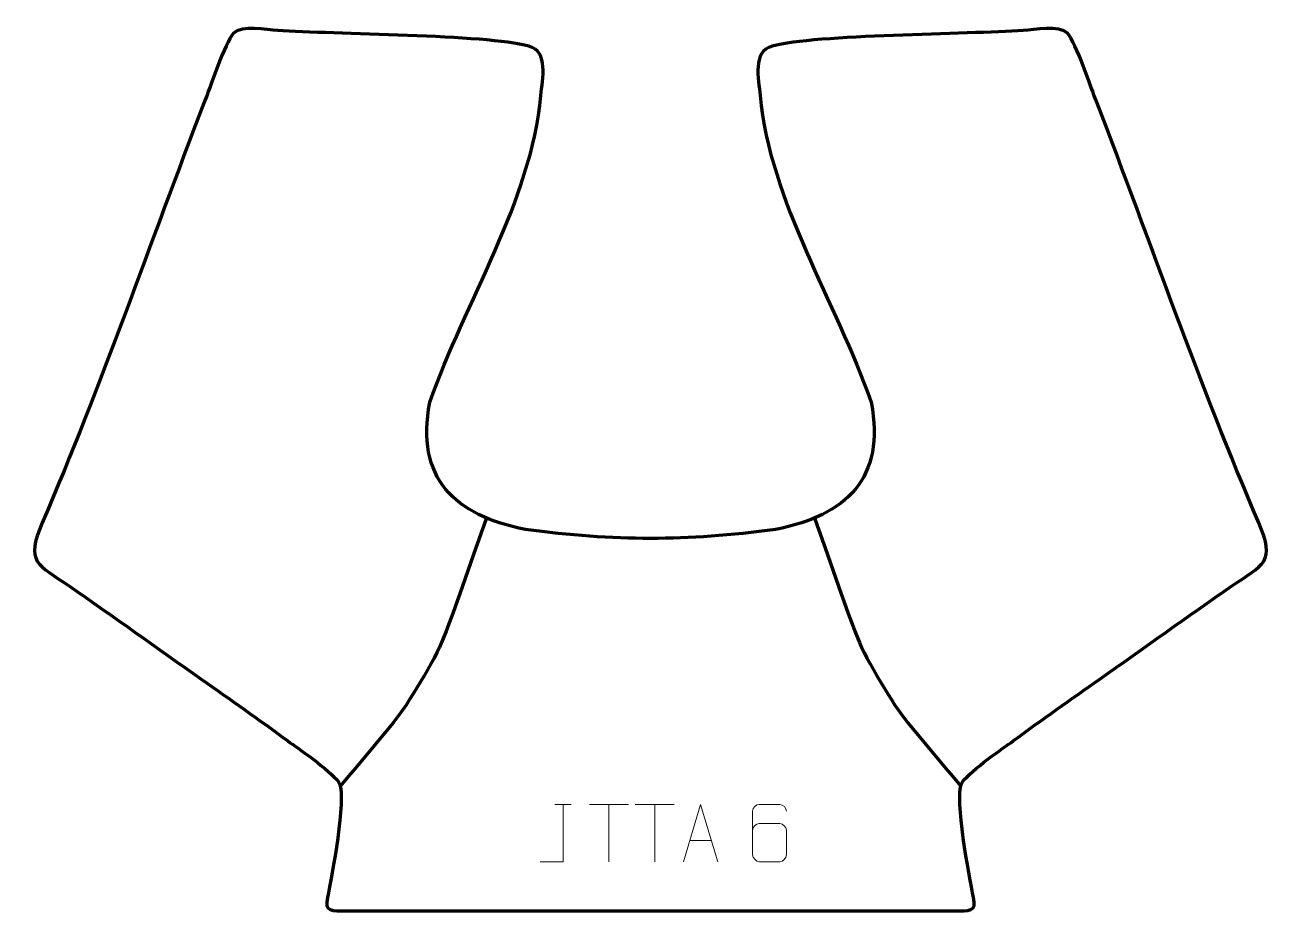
# Model space of a CAD drawing. Header units: millimetres. Extents: x -651 to -105, y 306 to 692.
import ezdxf

# ---------------------------------------------------------------- set-up
doc = ezdxf.new("R2010")
doc.units = ezdxf.units.MM
doc.header["$MEASUREMENT"] = 0
doc.layers.add('layer 1', color=7, linetype='Continuous')
doc.layers.add('layer 2', color=7, linetype='Continuous')

msp = doc.modelspace()

# ---------------------------------------------------------------- linework, layer by layer
at = {"layer": 'layer 1', "color": 142, "lineweight": 158}
for points in [[(-449.6042, 477.515), (-455.7289, 460.3162), (-461.6944, 441.8421), (-468.3726, 424.9912), (-468.3726, 424.9912), (-472.0341, 415.7523), (-483.7943, 396.0049), (-490.2761, 388.1565), (-490.2761, 388.1565), (-497.8897, 378.9379), (-505.6227, 369.7619), (-513.2739, 360.5658)], [(-306.4774, 477.515), (-300.3527, 460.3162), (-294.3872, 441.8421), (-287.709, 424.9912), (-287.709, 424.9912), (-284.0475, 415.7523), (-272.2873, 396.0049), (-265.8055, 388.1565), (-265.8055, 388.1565), (-258.1919, 378.9379), (-250.4589, 369.7619), (-242.8077, 360.5658)]]:
    msp.add_open_spline(points, degree=3, knots=[0, 0, 0, 0, 0.25, 0.25, 0.25, 0.25, 0.5, 0.5, 0.5, 0.5, 1, 1, 1, 1], dxfattribs=at)
at = {"layer": 'layer 1', "color": 250, "lineweight": 9}
for points, knots in [([(-426.2041, 327.6263), (-426.2041, 327.6263), (-416.1821, 327.6263), (-416.1821, 327.6263), (-416.1821, 327.6263), (-416.1821, 327.6263), (-416.1821, 352.5799), (-416.1821, 352.5799)], [0, 0, 0, 0, 0.33333333, 0.33333333, 0.33333333, 0.33333333, 1, 1, 1, 1]), ([(-363.6525, 327.6264), (-363.6525, 327.6264), (-356.2815, 352.5799), (-356.2815, 352.5799), (-356.2815, 352.5799), (-356.2815, 352.5799), (-348.7116, 327.6264), (-348.7116, 327.6264)], [0, 0, 0, 0, 0.33333333, 0.33333333, 0.33333333, 0.33333333, 1, 1, 1, 1]), ([(-318.7521, 349.6438), (-318.7762, 350.9833), (-320.1324, 352.6365), (-321.7043, 352.6022), (-321.7043, 352.6022), (-324.6891, 352.6019), (-327.6743, 352.6019), (-330.6597, 352.6022), (-330.6597, 352.6022), (-331.8788, 352.6171), (-333.607, 351.1795), (-333.612, 349.6438), (-333.612, 349.6438), (-333.6117, 343.2833), (-333.6117, 336.9225), (-333.612, 330.5618), (-333.612, 330.5618), (-333.6073, 329.3989), (-331.8788, 327.6278), (-330.6597, 327.6034), (-330.6597, 327.6034), (-327.6743, 327.6037), (-324.6891, 327.6037), (-321.7043, 327.6034), (-321.7043, 327.6034), (-320.4262, 327.6472), (-318.7565, 329.2617), (-318.7521, 330.5618), (-318.7521, 330.5618), (-318.7521, 334.1451), (-318.7521, 337.7282), (-318.7521, 341.3109), (-318.7521, 341.3109), (-318.7906, 342.7891), (-320.3733, 344.222), (-321.7043, 344.22), (-321.7043, 344.22), (-324.6891, 344.2203), (-327.6743, 344.2203), (-330.6597, 344.22), (-330.6597, 344.22), (-331.9892, 344.225), (-333.6322, 342.7177), (-333.5905, 341.2892)], [0, 0, 0, 0, 0.08333333, 0.08333333, 0.08333333, 0.08333333, 0.16666667, 0.16666667, 0.16666667, 0.16666667, 0.25, 0.25, 0.25, 0.25, 0.33333333, 0.33333333, 0.33333333, 0.33333333, 0.41666667, 0.41666667, 0.41666667, 0.41666667, 0.5, 0.5, 0.5, 0.5, 0.58333333, 0.58333333, 0.58333333, 0.58333333, 0.66666667, 0.66666667, 0.66666667, 0.66666667, 0.75, 0.75, 0.75, 0.75, 0.83333333, 0.83333333, 0.83333333, 0.83333333, 1, 1, 1, 1])]:
    msp.add_open_spline(points, degree=3, knots=knots, dxfattribs=at)
for points in [[(-419.7662, 352.5799), (-419.7662, 352.5799), (-412.598, 352.5799), (-412.598, 352.5799)], [(-404.6757, 352.5564), (-404.6757, 352.5564), (-387.6885, 352.5564), (-387.6885, 352.5564)], [(-396.1819, 327.6264), (-396.1819, 327.6264), (-396.1819, 352.5799), (-396.1819, 352.5799)], [(-384.6757, 352.5564), (-384.6757, 352.5564), (-367.6885, 352.5564), (-367.6885, 352.5564)], [(-376.1819, 327.6264), (-376.1819, 327.6264), (-376.1819, 352.5799), (-376.1819, 352.5799)], [(-360.9299, 336.8758), (-360.9299, 336.8758), (-351.4342, 336.8758), (-351.4342, 336.8758)]]:
    msp.add_open_spline(points, degree=3, dxfattribs=at)
at = {"layer": 'layer 2', "color": 242, "lineweight": 158}
msp.add_open_spline([(-323.4914, 472.4947), (-292.7194, 478.5285), (-275.4606, 494.9255), (-281.8039, 527.9416), (-281.8039, 527.9416), (-297.1083, 571.7288), (-325.9719, 615.2708), (-330.2618, 661.7836), (-330.2618, 661.7836), (-330.9283, 669.0101), (-333.7504, 680.8875), (-324.9549, 683.284), (-324.9549, 683.284), (-306.3649, 688.3488), (-238.9988, 688.4), (-215.6144, 690.0871), (-215.6144, 690.0871), (-210.6138, 690.4478), (-199.8667, 692.4766), (-196.2291, 688.9212), (-196.2291, 688.9212), (-192.3781, 684.4205), (-186.131, 665.5614), (-183.348, 658.4339), (-183.348, 658.4339), (-159.8381, 597.4939), (-138.7231, 535.4338), (-112.8437, 475.4562), (-112.8437, 475.4562), (-105.337, 458.0587), (-110.6961, 457.4238), (-124.6588, 447.771), (-124.6588, 447.771), (-143.8455, 434.5066), (-163.0018, 420.6785), (-182.1427, 407.2532), (-182.1427, 407.2532), (-194.8325, 398.3526), (-207.4714, 389.4076), (-219.9876, 380.2633), (-219.9876, 380.2633), (-219.9876, 380.2633), (-221.0078, 379.516), (-221.0078, 379.516), (-221.0078, 379.516), (-225.2577, 376.3813), (-240.654, 365.7982), (-242.4919, 361.5622), (-242.4919, 361.5622), (-245.2668, 355.1666), (-239.2557, 321.4124), (-237.1662, 312.0669), (-237.1662, 312.0669), (-235.7408, 305.6915), (-239.258, 306.1334), (-245.165, 306.143), (-245.165, 306.143), (-333.6478, 306.2626), (-422.4404, 306.2627), (-510.9166, 306.143), (-510.9166, 306.143), (-516.8236, 306.1334), (-520.3408, 305.6915), (-518.9154, 312.0669), (-518.9154, 312.0669), (-516.8259, 321.4124), (-510.8148, 355.1666), (-513.5897, 361.5622), (-513.5897, 361.5622), (-515.4276, 365.7982), (-530.8239, 376.3813), (-535.0738, 379.516), (-535.0738, 379.516), (-535.0738, 379.516), (-536.094, 380.2633), (-536.094, 380.2633), (-536.094, 380.2633), (-548.6102, 389.4076), (-561.2491, 398.3526), (-573.9389, 407.2532), (-573.9389, 407.2532), (-593.0798, 420.6785), (-612.2361, 434.5066), (-631.4228, 447.771), (-631.4228, 447.771), (-645.3855, 457.4238), (-650.7446, 458.0587), (-643.2379, 475.4562), (-643.2379, 475.4562), (-617.3585, 535.4338), (-596.2435, 597.4939), (-572.7336, 658.4339), (-572.7336, 658.4339), (-569.9506, 665.5614), (-563.7035, 684.4205), (-559.8525, 688.9212), (-559.8525, 688.9212), (-556.2149, 692.4766), (-545.4678, 690.4478), (-540.4672, 690.0871), (-540.4672, 690.0871), (-517.0828, 688.4), (-449.7167, 688.3488), (-431.1267, 683.284), (-431.1267, 683.284), (-422.3312, 680.8875), (-425.1533, 669.0101), (-425.8198, 661.7836), (-425.8198, 661.7836), (-430.1097, 615.2708), (-458.9733, 571.7288), (-474.2777, 527.9416), (-474.2777, 527.9416), (-480.621, 494.9255), (-463.3622, 478.5285), (-432.5902, 472.4947), (-432.5902, 472.4947), (-393.303, 467.298), (-362.7786, 467.298), (-323.4914, 472.4947)], degree=3, knots=[0, 0, 0, 0, 0.03225806, 0.03225806, 0.03225806, 0.03225806, 0.06451613, 0.06451613, 0.06451613, 0.06451613, 0.09677419, 0.09677419, 0.09677419, 0.09677419, 0.12903226, 0.12903226, 0.12903226, 0.12903226, 0.16129032, 0.16129032, 0.16129032, 0.16129032, 0.19354839, 0.19354839, 0.19354839, 0.19354839, 0.22580645, 0.22580645, 0.22580645, 0.22580645, 0.25806452, 0.25806452, 0.25806452, 0.25806452, 0.29032258, 0.29032258, 0.29032258, 0.29032258, 0.32258065, 0.32258065, 0.32258065, 0.32258065, 0.35483871, 0.35483871, 0.35483871, 0.35483871, 0.38709677, 0.38709677, 0.38709677, 0.38709677, 0.41935484, 0.41935484, 0.41935484, 0.41935484, 0.4516129, 0.4516129, 0.4516129, 0.4516129, 0.48387097, 0.48387097, 0.48387097, 0.48387097, 0.51612903, 0.51612903, 0.51612903, 0.51612903, 0.5483871, 0.5483871, 0.5483871, 0.5483871, 0.58064516, 0.58064516, 0.58064516, 0.58064516, 0.61290323, 0.61290323, 0.61290323, 0.61290323, 0.64516129, 0.64516129, 0.64516129, 0.64516129, 0.67741935, 0.67741935, 0.67741935, 0.67741935, 0.70967742, 0.70967742, 0.70967742, 0.70967742, 0.74193548, 0.74193548, 0.74193548, 0.74193548, 0.77419355, 0.77419355, 0.77419355, 0.77419355, 0.80645161, 0.80645161, 0.80645161, 0.80645161, 0.83870968, 0.83870968, 0.83870968, 0.83870968, 0.87096774, 0.87096774, 0.87096774, 0.87096774, 0.90322581, 0.90322581, 0.90322581, 0.90322581, 0.93548387, 0.93548387, 0.93548387, 0.93548387, 1, 1, 1, 1], dxfattribs=at)

doc.saveas('drawing.dxf')
